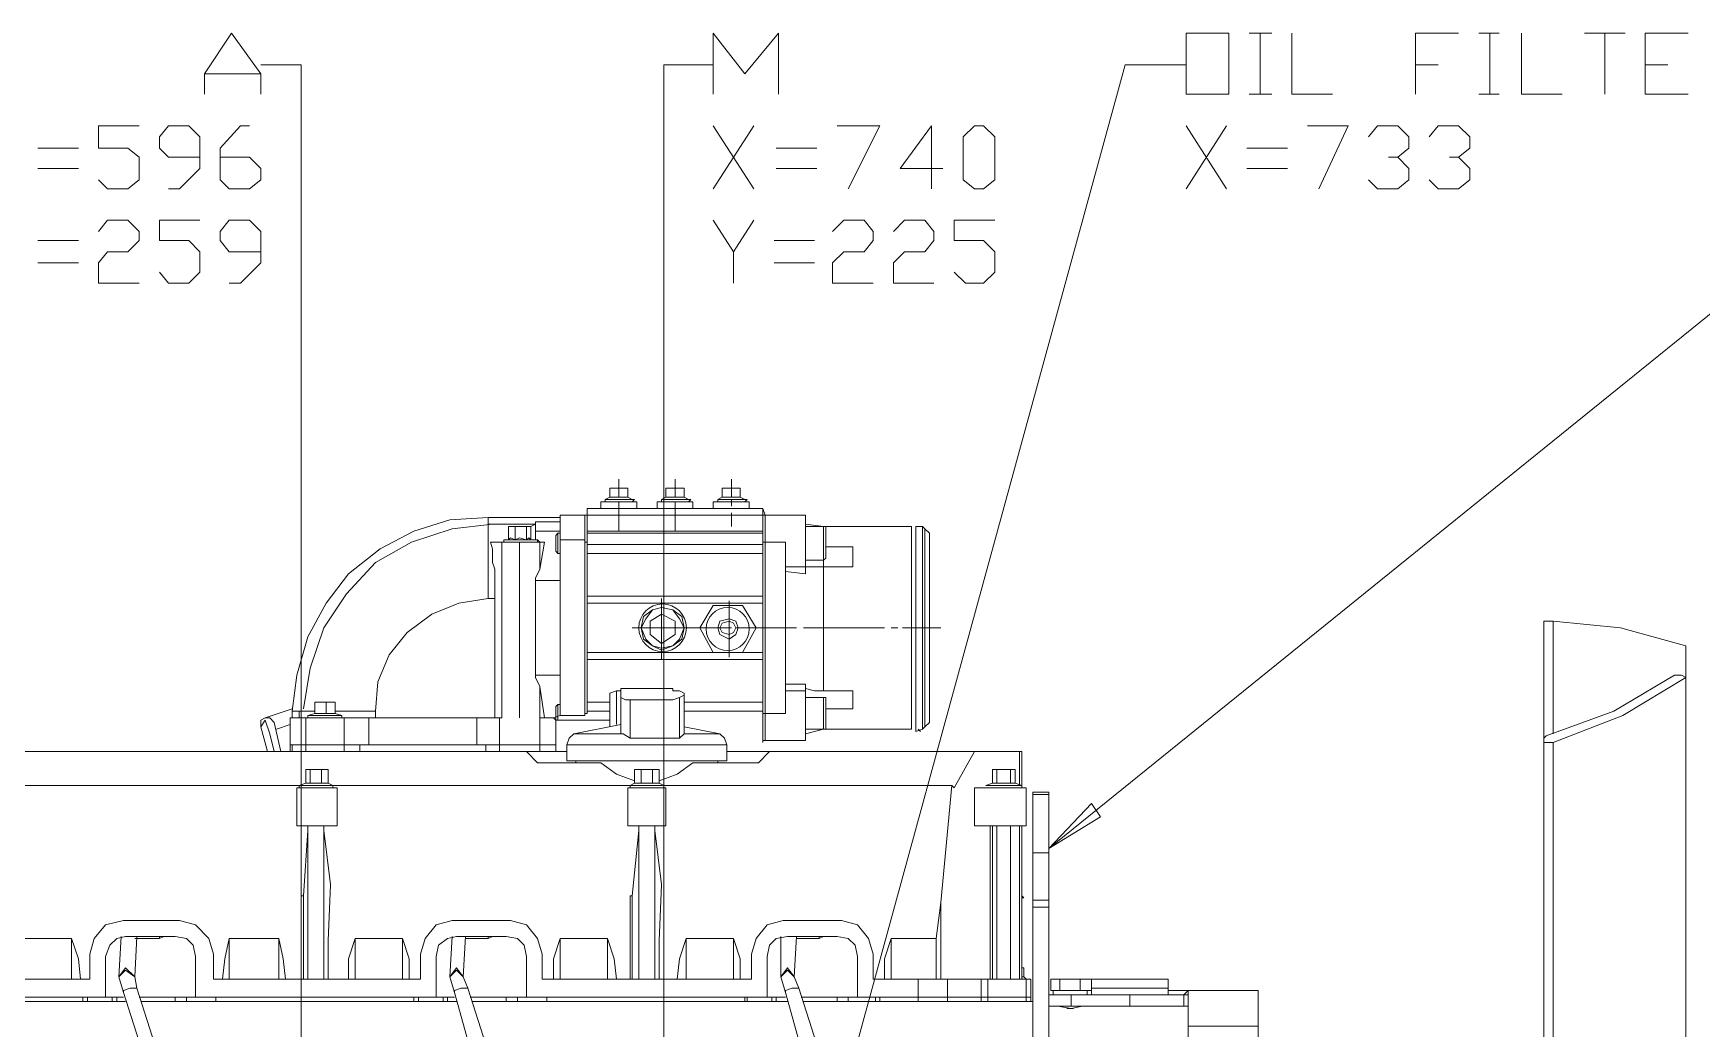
# Model space of a CAD drawing. Header units: millimetres. Extents: x 0.2 to 11.3, y 0.2 to 8.
# Drawn here: x 8.265 to 9.5, y 5.859 to 6.596 of the extents above; entities that cross this region are included whole.
import ezdxf

# ---------------------------------------------------------------- set-up
doc = ezdxf.new("R2010")
doc.units = ezdxf.units.MM
doc.layers.add('PDF_几何图形', color=7, linetype='Continuous')

msp = doc.modelspace()

# ---------------------------------------------------------------- linework, layer by layer
at = {"layer": 'PDF_几何图形', "lineweight": 13}
for points in [[(8.3917, 6.5506), (8.3917, 6.5656), (8.4117, 6.5956), (8.4333, 6.5656), (8.4333, 6.5506)], [(8.7683, 6.5506), (8.7683, 6.5956), (8.7917, 6.5656), (8.8167, 6.5956), (8.8167, 6.5506)], [(9.165, 6.5956), (9.1817, 6.5956), (9.1733, 6.5956), (9.1733, 6.5506), (9.165, 6.5506), (9.1817, 6.5506)], [(9.2267, 6.5506), (9.1967, 6.5506), (9.1967, 6.5956)], [(9.2883, 6.5506), (9.2883, 6.5956), (9.32, 6.5956)], [(9.335, 6.5956), (9.35, 6.5956), (9.3433, 6.5956), (9.3433, 6.5506), (9.35, 6.5506), (9.335, 6.5506)], [(9.3967, 6.5506), (9.3667, 6.5506), (9.3667, 6.5956)], [(9.4133, 6.5956), (9.4433, 6.5956)], [(9.4283, 6.5956), (9.4283, 6.5506)], [(9.49, 6.5506), (9.4583, 6.5506), (9.4583, 6.5956), (9.49, 6.5956)], [(8.4633, 5.5739), (8.4633, 6.5722), (8.4333, 6.5722)], [(9.1183, 6.5722), (9.0733, 6.5722), (8.7183, 5.2772)], [(8.7317, 5.4772), (8.7317, 6.5722), (8.7683, 6.5722)], [(9.0167, 5.9922), (9.745, 6.5806), (9.7917, 6.5806)], [(9.305, 6.5722), (9.2883, 6.5722)], [(9.475, 6.5722), (9.4583, 6.5722)], [(8.4333, 6.5656), (8.3917, 6.5656)], [(8.3133, 6.4872), (8.32, 6.4806), (8.335, 6.4806), (8.3433, 6.4872), (8.3433, 6.5039), (8.335, 6.5106), (8.3133, 6.5106), (8.3133, 6.5272), (8.3433, 6.5272)], [(8.365, 6.4806), (8.3733, 6.4806), (8.3883, 6.4956), (8.3883, 6.5189), (8.38, 6.5272), (8.365, 6.5272), (8.3583, 6.5189), (8.3583, 6.5106), (8.365, 6.5039), (8.3883, 6.5039)], [(8.4033, 6.5039), (8.425, 6.5039), (8.4333, 6.4956), (8.4333, 6.4872), (8.425, 6.4806), (8.41, 6.4806), (8.4033, 6.4872), (8.4033, 6.5106), (8.4183, 6.5272), (8.425, 6.5272)], [(8.7983, 6.5272), (8.7683, 6.4806)], [(8.7983, 6.4806), (8.7683, 6.5272)], [(8.86, 6.5272), (8.8917, 6.5272), (8.8683, 6.4806)], [(8.93, 6.4806), (8.93, 6.5272), (8.9067, 6.4956), (8.9383, 6.4956)], [(9.1483, 6.5272), (9.1183, 6.4806)], [(9.1483, 6.4806), (9.1183, 6.5272)], [(9.2083, 6.5272), (9.2383, 6.5272), (9.2167, 6.4806)], [(9.2533, 6.5189), (9.26, 6.5272), (9.275, 6.5272), (9.2833, 6.5189), (9.2833, 6.5106), (9.275, 6.5039), (9.2683, 6.5039), (9.275, 6.5039), (9.2833, 6.4956), (9.2833, 6.4872), (9.275, 6.4806), (9.26, 6.4806), (9.2533, 6.4872)], [(9.2983, 6.5189), (9.305, 6.5272), (9.32, 6.5272), (9.3283, 6.5189), (9.3283, 6.5106), (9.32, 6.5039), (9.3133, 6.5039), (9.32, 6.5039), (9.3283, 6.4956), (9.3283, 6.4872), (9.32, 6.4806), (9.305, 6.4806), (9.2983, 6.4872)], [(8.2683, 6.5106), (8.2983, 6.5106)], [(8.815, 6.5106), (8.845, 6.5106)], [(9.1633, 6.5106), (9.1933, 6.5106)], [(8.2983, 6.4956), (8.2683, 6.4956)], [(8.845, 6.4956), (8.815, 6.4956)], [(9.1933, 6.4956), (9.1633, 6.4956)], [(8.3133, 6.4489), (8.32, 6.4572), (8.335, 6.4572), (8.3433, 6.4489), (8.3433, 6.4422), (8.335, 6.4339), (8.32, 6.4339), (8.3133, 6.4256), (8.3133, 6.4106), (8.3433, 6.4106)], [(8.3883, 6.4572), (8.3583, 6.4572), (8.3583, 6.4422), (8.38, 6.4422), (8.3883, 6.4339), (8.3883, 6.4189), (8.38, 6.4106), (8.365, 6.4106), (8.3583, 6.4189)], [(8.41, 6.4106), (8.4183, 6.4106), (8.4333, 6.4256), (8.4333, 6.4489), (8.425, 6.4572), (8.41, 6.4572), (8.4033, 6.4489), (8.4033, 6.4422), (8.41, 6.4339), (8.4333, 6.4339)], [(8.7683, 6.4572), (8.7833, 6.4339), (8.7833, 6.4106)], [(8.7833, 6.4339), (8.7983, 6.4572)], [(8.8567, 6.4489), (8.865, 6.4572), (8.88, 6.4572), (8.8867, 6.4489), (8.8867, 6.4422), (8.88, 6.4339), (8.865, 6.4339), (8.8567, 6.4256), (8.8567, 6.4106), (8.8867, 6.4106)], [(8.9017, 6.4489), (8.91, 6.4572), (8.925, 6.4572), (8.9317, 6.4489), (8.9317, 6.4422), (8.925, 6.4339), (8.91, 6.4339), (8.9017, 6.4256), (8.9017, 6.4106), (8.9317, 6.4106)], [(8.9467, 6.4189), (8.955, 6.4106), (8.9683, 6.4106), (8.9767, 6.4189), (8.9767, 6.4339), (8.9683, 6.4422), (8.9467, 6.4422), (8.9467, 6.4572), (8.9767, 6.4572)], [(8.2683, 6.4422), (8.2983, 6.4422)], [(8.8133, 6.4422), (8.8433, 6.4422)], [(8.2983, 6.4256), (8.2683, 6.4256)], [(8.8433, 6.4256), (8.8133, 6.4256)], [(8.6983, 6.2522), (8.6983, 6.2656)], [(8.7367, 6.2522), (8.74, 6.2522), (8.74, 6.2656)], [(8.7883, 6.2522), (8.7917, 6.2506), (8.7717, 6.2506), (8.7933, 6.2506), (8.7717, 6.2506), (8.775, 6.2522), (8.785, 6.2522), (8.7817, 6.2522), (8.7817, 6.2656)], [(8.705, 6.2522), (8.7083, 6.2506), (8.6883, 6.2506), (8.71, 6.2506), (8.6883, 6.2506), (8.6917, 6.2522), (8.7017, 6.2522)], [(8.6883, 6.2506), (8.6883, 6.2506)], [(8.6883, 6.2506), (8.6883, 6.2489)], [(8.695, 6.2522), (8.705, 6.2522), (8.705, 6.2589), (8.6917, 6.2589), (8.6917, 6.2522)], [(8.7083, 6.2506), (8.71, 6.2506), (8.7083, 6.2506)], [(8.7083, 6.2489), (8.71, 6.2506)], [(8.7467, 6.2522), (8.75, 6.2506), (8.73, 6.2506), (8.7517, 6.2506), (8.73, 6.2506), (8.7333, 6.2522), (8.7433, 6.2522), (8.7467, 6.2522), (8.7467, 6.2589), (8.7333, 6.2589), (8.7333, 6.2522)], [(8.73, 6.2506), (8.73, 6.2506)], [(8.73, 6.2506), (8.73, 6.2489)], [(8.75, 6.2506), (8.7517, 6.2506), (8.75, 6.2506)], [(8.75, 6.2489), (8.7517, 6.2506)], [(8.7717, 6.2506), (8.7717, 6.2506)], [(8.7717, 6.2506), (8.7717, 6.2489)], [(8.7783, 6.2522), (8.7883, 6.2522), (8.7883, 6.2589), (8.775, 6.2589), (8.775, 6.2522)], [(8.7817, 6.2456), (8.7817, 6.2506)], [(8.7917, 6.2506), (8.7933, 6.2506), (8.7917, 6.2506)], [(8.7917, 6.2489), (8.7933, 6.2506)], [(8.6017, 6.2372), (8.5733, 6.2356), (8.5467, 6.2272), (8.5217, 6.2139), (8.4983, 6.1956), (8.4817, 6.1739), (8.4683, 6.1489), (8.46, 6.1206), (8.4567, 6.0939)], [(8.6017, 6.1772), (8.6017, 6.2372), (8.655, 6.2372)], [(8.6433, 6.0889), (8.64, 6.1122), (8.64, 6.0639), (8.64, 6.0889), (8.65, 6.0889), (8.655, 6.0906), (8.6733, 6.0906), (8.6733, 6.2389)], [(8.655, 6.0906), (8.655, 6.2389), (8.675, 6.2389), (8.805, 6.2389), (8.8367, 6.2389), (8.8367, 6.1956), (8.8217, 6.1972)], [(8.805, 6.2439), (8.675, 6.2439), (8.675, 6.0922), (8.6733, 6.0922)], [(8.685, 6.2439), (8.685, 6.2489), (8.7117, 6.2489), (8.7117, 6.2439)], [(8.6983, 6.2456), (8.6983, 6.2489), (8.6983, 6.2272)], [(8.7267, 6.2439), (8.7267, 6.2489), (8.7533, 6.2489), (8.7533, 6.2439)], [(8.74, 6.2439), (8.74, 6.2489), (8.74, 6.2272)], [(8.7683, 6.2439), (8.7683, 6.2489), (8.795, 6.2489), (8.795, 6.2439)], [(8.7817, 6.2406), (8.7817, 6.2306)], [(8.805, 6.0706), (8.805, 6.2439), (8.8067, 6.2389), (8.8067, 6.0722)], [(8.605, 6.2322), (8.575, 6.2289), (8.545, 6.2189), (8.5183, 6.2039), (8.4967, 6.1806), (8.48, 6.1556), (8.47, 6.1256), (8.465, 6.0956)], [(8.6167, 6.2206), (8.6167, 6.2306), (8.6333, 6.2306), (8.6367, 6.2322), (8.6017, 6.2322)], [(8.6217, 6.2306), (8.6217, 6.2206), (8.6183, 6.2222), (8.6167, 6.2206), (8.6133, 6.2206), (8.6383, 6.2206), (8.6333, 6.2206)], [(8.6217, 6.2206), (8.625, 6.2222), (8.63, 6.2206), (8.6317, 6.2222), (8.6333, 6.2206), (8.6333, 6.2306)], [(8.63, 6.2206), (8.63, 6.2306)], [(8.6367, 6.2206), (8.6367, 6.2339), (8.655, 6.2339)], [(8.6367, 6.2272), (8.655, 6.2272)], [(8.6533, 6.2106), (8.6517, 6.2122), (8.6517, 6.2239), (8.6533, 6.2256), (8.655, 6.2256)], [(8.655, 6.2106), (8.6533, 6.2106), (8.6533, 6.2256)], [(8.675, 6.2272), (8.805, 6.2272)], [(8.675, 6.2256), (8.805, 6.2256)], [(8.8367, 6.2322), (8.85, 6.2306), (8.85, 6.1089)], [(8.8367, 6.0806), (8.915, 6.0806), (8.915, 6.2306), (8.8367, 6.2306)], [(8.8367, 6.2056), (8.85, 6.2056), (8.8517, 6.2072), (8.8517, 6.2289), (8.8517, 6.2306), (8.85, 6.2306)], [(8.9233, 6.0806), (8.9183, 6.0789), (8.9183, 6.2306), (8.9233, 6.2306), (8.925, 6.2289), (8.9283, 6.2256), (8.9283, 6.0856), (8.925, 6.0822)], [(8.9217, 6.2306), (8.92, 6.2306)], [(8.605, 6.2139), (8.6033, 6.2189), (8.6433, 6.2189), (8.64, 6.1989), (8.64, 6.2189), (8.6383, 6.2206), (8.6383, 6.2189)], [(8.605, 6.2089), (8.605, 6.2139), (8.605, 6.2039)], [(8.61, 6.0639), (8.61, 6.0889), (8.6117, 6.0889), (8.6117, 6.2189)], [(8.6133, 6.2189), (8.6133, 6.2206)], [(8.625, 6.0889), (8.625, 6.2189)], [(8.655, 6.2206), (8.6733, 6.2206)], [(8.6733, 6.2189), (8.675, 6.2189)], [(8.675, 6.2172), (8.805, 6.2172)], [(8.805, 6.0922), (8.8217, 6.0922), (8.8217, 6.2189), (8.805, 6.2189)], [(8.8217, 6.2006), (8.8367, 6.2006), (8.8433, 6.2006), (8.85, 6.2006), (8.8717, 6.2006), (8.8717, 6.2156), (8.8517, 6.2156)], [(8.6067, 6.1989), (8.605, 6.2039), (8.6067, 6.1989), (8.6067, 6.1772), (8.6017, 6.1772), (8.58, 6.1739), (8.56, 6.1656), (8.5417, 6.1522), (8.5283, 6.1356), (8.52, 6.1156), (8.5183, 6.0939)], [(8.675, 6.2106), (8.805, 6.2106)], [(8.64, 6.1122), (8.6367, 6.1189), (8.6367, 6.1922), (8.64, 6.1989)], [(8.655, 6.1906), (8.6367, 6.1906)], [(8.6067, 6.0889), (8.6067, 6.1772)], [(8.675, 6.1789), (8.805, 6.1789)], [(8.73, 6.1322), (8.73, 6.1772)], [(8.78, 6.1339), (8.78, 6.1756)], [(8.675, 6.1739), (8.805, 6.1739)], [(8.7817, 6.1556), (8.7083, 6.1556)], [(8.785, 6.1556), (8.7833, 6.1522), (8.78, 6.1506), (8.775, 6.1522), (8.7733, 6.1556), (8.775, 6.1589), (8.78, 6.1606), (8.7833, 6.1589), (8.785, 6.1556), (8.7867, 6.1556), (8.785, 6.1506), (8.78, 6.1472), (8.7733, 6.1506), (8.7717, 6.1556), (8.7733, 6.1606), (8.78, 6.1622), (8.785, 6.1606), (8.7867, 6.1556), (8.83, 6.1556)], [(8.895, 6.1556), (8.835, 6.1556)], [(8.9, 6.1556), (8.905, 6.1556)], [(8.9083, 6.1556), (8.9367, 6.1556)], [(9.4483, 5.7856), (9.39, 5.7589), (9.39, 6.0706), (9.3833, 6.0706), (9.3833, 6.0739), (9.385, 6.0756), (9.3833, 6.0739), (9.3833, 6.1606), (9.39, 6.1606)], [(9.39, 6.0772), (9.39, 6.1606), (9.44, 6.1556), (9.4883, 6.1422), (9.4883, 6.1206)], [(9.39, 6.0706), (9.4417, 6.0906), (9.4883, 6.1189), (9.4883, 5.7156), (9.4883, 5.7189), (9.4883, 6.1406), (9.4883, 6.1422)], [(8.675, 6.1372), (8.805, 6.1372)], [(8.675, 6.1322), (8.805, 6.1322)], [(8.6367, 6.1206), (8.655, 6.1206)], [(8.8217, 6.1139), (8.8367, 6.1139), (8.8367, 6.0722), (8.805, 6.0722)], [(9.485, 6.1206), (9.4883, 6.1189), (9.485, 6.1206), (9.48, 6.1206), (9.435, 6.0939), (9.385, 6.0756)], [(8.66, 6.0689), (8.6617, 6.0739), (8.665, 6.0772), (8.7017, 6.0772), (8.7, 6.0772), (8.7, 6.1106), (8.7383, 6.1106), (8.7383, 6.1089), (8.7433, 6.1089), (8.7467, 6.1072), (8.7467, 6.0772), (8.7733, 6.0772), (8.7767, 6.0739), (8.7783, 6.0689)], [(8.6917, 6.0822), (8.6917, 6.1072), (8.6967, 6.1089), (8.6967, 6.0839)], [(8.7, 6.1089), (8.6967, 6.1089)], [(8.7, 6.1039), (8.7033, 6.1022), (8.7067, 6.1022), (8.7067, 6.0739), (8.7433, 6.0739), (8.7433, 6.1039), (8.7467, 6.1056)], [(8.7033, 6.1022), (8.7383, 6.1022), (8.7433, 6.1039)], [(8.7067, 6.1022), (8.7383, 6.1022)], [(8.8367, 6.1089), (8.8217, 6.1089)], [(8.8517, 6.0956), (8.8717, 6.0956), (8.8717, 6.1089), (8.85, 6.1089), (8.8433, 6.1089), (8.8367, 6.1106)], [(8.8367, 6.0772), (8.85, 6.0806), (8.85, 6.1039), (8.8367, 6.1039)], [(8.85, 6.0806), (8.8517, 6.0806), (8.8517, 6.0822), (8.8517, 6.1022), (8.8517, 6.1039), (8.85, 6.1039)], [(8.4383, 6.0639), (8.4333, 6.0822), (8.4367, 6.0872), (8.44, 6.0772), (8.4433, 6.0639), (8.4483, 6.0639), (8.4433, 6.0856), (8.44, 6.0889), (8.4367, 6.0889), (8.4333, 6.0872), (8.4333, 6.0822)], [(8.4367, 6.0889), (8.4567, 6.0956)], [(8.6117, 6.0889), (8.455, 6.0889), (8.455, 6.0639), (8.65, 6.0639)], [(8.455, 6.0889), (8.455, 6.0689), (8.6517, 6.0689), (8.6517, 6.0872), (8.6917, 6.0872)], [(8.4567, 6.0889), (8.4567, 6.0939), (8.4733, 6.0939)], [(8.4617, 6.0889), (8.4617, 6.0939)], [(8.4667, 6.0639), (8.4667, 6.0889)], [(8.4933, 6.0889), (8.4933, 6.0906), (8.4683, 6.0906), (8.4733, 6.0922), (8.485, 6.0922)], [(8.4683, 6.0889), (8.4683, 6.0906)], [(8.4767, 6.0922), (8.4883, 6.0922), (8.4883, 6.1006), (8.4733, 6.1006), (8.4733, 6.0922)], [(8.4817, 6.0922), (8.4817, 6.1006)], [(8.4883, 6.0939), (8.5183, 6.0939), (8.5183, 6.0889), (8.5133, 6.0889), (8.5133, 6.0689), (8.5067, 6.0689), (8.5067, 6.0639)], [(8.4883, 6.0922), (8.4933, 6.0906)], [(8.495, 6.0639), (8.495, 6.0689), (8.495, 6.0889)], [(8.5933, 6.0689), (8.5933, 6.0889)], [(8.6517, 6.0872), (8.65, 6.0889)], [(8.6517, 6.0639), (8.6517, 6.0972), (8.6533, 6.0989), (8.655, 6.0989)], [(8.6533, 6.0989), (8.6533, 6.0872)], [(8.675, 6.1006), (8.6917, 6.1006)], [(8.6917, 6.0939), (8.675, 6.0939)], [(8.7467, 6.1006), (8.805, 6.1006)], [(8.7467, 6.0939), (8.805, 6.0939)], [(8.455, 6.0839), (8.445, 6.0806)], [(8.6517, 6.0872), (8.6517, 6.0872)], [(8.7, 6.0839), (8.665, 6.0772)], [(8.7017, 6.0772), (8.7067, 6.0739)], [(8.7433, 6.0739), (8.7467, 6.0772)], [(8.7467, 6.0822), (8.7733, 6.0772)], [(8.7467, 6.0772), (8.7467, 6.0772)], [(8.92, 6.0806), (8.9217, 6.0789)], [(7.4633, 6.0572), (7.4633, 6.0639), (8.66, 6.0639)], [(8.4567, 6.0689), (8.4567, 6.0639)], [(8.6, 6.0639), (8.6, 6.0689), (8.6, 6.0639)], [(8.6117, 6.0639), (8.6117, 6.0639)], [(8.63, 6.0639), (8.6383, 6.0556), (8.685, 6.0556), (8.6967, 6.0472), (8.71, 6.0422)], [(8.64, 6.0689), (8.64, 6.0639)], [(8.65, 6.0639), (8.65, 6.0639)], [(8.7067, 6.0372), (8.7067, 6.0389), (8.7317, 6.0389), (8.945, 6.0389), (8.9467, 6.0372), (8.9617, 6.0639)], [(8.7283, 6.0422), (8.7417, 6.0472), (8.7533, 6.0556), (8.8017, 6.0556), (8.81, 6.0639)], [(8.7783, 6.0639), (8.9967, 6.0639), (8.9967, 6.0372), (8.9967, 6.0389)], [(8.995, 6.0389), (8.995, 6.0639)], [(9.3833, 6.0722), (9.3833, 5.7622), (9.39, 5.7589)], [(8.6667, 6.0556), (8.6667, 6.0572)], [(8.7717, 6.0572), (8.7717, 6.0556)], [(8.235, 6.0406), (8.2383, 6.0406), (8.2433, 6.0389), (8.2433, 6.0372), (8.245, 6.0372), (8.245, 6.0089), (8.215, 6.0089), (8.215, 6.0372), (8.2167, 6.0372), (8.2167, 6.0389), (8.2433, 6.0389), (8.4617, 6.0389), (8.4667, 6.0406), (8.4667, 6.0506), (8.4833, 6.0506), (8.4833, 6.0406), (8.4667, 6.0406), (8.4783, 6.0406), (8.4783, 6.0506)], [(8.4617, 6.0372), (8.4617, 6.0389), (8.4867, 6.0389), (8.7067, 6.0389), (8.71, 6.0406), (8.71, 6.0506), (8.7283, 6.0506), (8.7283, 6.0406), (8.7317, 6.0389), (8.7317, 6.0372)], [(8.47, 6.0406), (8.47, 6.0506)], [(8.4833, 6.0406), (8.4867, 6.0389), (8.4867, 6.0372)], [(8.7233, 6.0506), (8.7233, 6.0406), (8.71, 6.0406), (8.7283, 6.0406)], [(8.715, 6.0406), (8.715, 6.0506)], [(8.975, 6.0406), (8.975, 6.0506), (8.9917, 6.0506), (8.9917, 6.0406), (8.9967, 6.0389), (8.97, 6.0389), (8.975, 6.0406), (8.9883, 6.0406)], [(8.9783, 6.0406), (8.9783, 6.0506)], [(8.9917, 6.0406), (8.9883, 6.0406), (8.9883, 6.0506)], [(8.9367, 5.8956), (8.9367, 5.9522), (8.945, 6.0389)], [(9.005, 5.5839), (9.005, 6.0339), (9.0167, 6.0339), (9.0167, 5.7256)], [(9.005, 6.0322), (9.0167, 6.0322)], [(8.465, 5.9572), (8.4683, 6.0056)], [(8.4683, 6.0089), (8.4683, 5.8956)], [(8.48, 5.8956), (8.48, 6.0089)], [(8.48, 6.0056), (8.485, 5.9656), (8.4833, 5.9239), (8.4833, 5.8956)], [(8.7083, 5.9572), (8.7133, 6.0056)], [(8.7133, 5.8956), (8.7133, 6.0089)], [(8.725, 6.0089), (8.725, 5.8956)], [(8.725, 6.0056), (8.73, 5.9656), (8.7283, 5.9239), (8.7283, 5.8956)], [(8.9733, 5.8956), (8.9733, 6.0089)], [(8.975, 6.0089), (8.975, 5.8956), (8.9783, 5.8956), (8.9783, 6.0089)], [(8.9883, 5.8956), (8.9883, 6.0089)], [(8.995, 5.8956), (8.995, 6.0089)], [(8.9967, 5.8956), (8.9967, 6.0089)], [(9.005, 5.9889), (9.0167, 5.9889)], [(8.7067, 5.8956), (8.7067, 5.9572), (8.7083, 5.9572), (8.7083, 5.8956)], [(8.9967, 5.9556), (8.9983, 5.9556), (8.9967, 5.9572)], [(9.005, 5.9539), (9.0167, 5.9539)], [(8.9333, 5.9256), (8.9367, 5.9522)], [(9.005, 5.9489), (9.0167, 5.9489)], [(9.0033, 5.8789), (9.0033, 5.8956), (8.8867, 5.8956), (8.8867, 5.9139), (8.8833, 5.9256), (8.875, 5.9356), (8.8633, 5.9389), (8.82, 5.9389), (8.8083, 5.9356), (8.8, 5.9256), (8.7967, 5.9139), (8.7967, 5.8956), (8.6417, 5.8956), (8.6417, 5.9139), (8.6383, 5.9256), (8.63, 5.9356), (8.6183, 5.9389), (8.575, 5.9389), (8.5633, 5.9356), (8.555, 5.9256), (8.5517, 5.9139), (8.5517, 5.8956), (8.3983, 5.8956), (8.3983, 5.9139), (8.395, 5.9256), (8.385, 5.9356), (8.3733, 5.9389), (8.3317, 5.9389), (8.3183, 5.9356), (8.31, 5.9256), (8.3067, 5.9139), (8.3067, 5.8956), (8.1533, 5.8956)], [(8.2583, 5.8956), (8.2583, 5.9256), (8.2933, 5.9256), (8.2933, 5.8956)], [(8.2933, 5.9256), (8.2983, 5.9106), (8.3, 5.8956)], [(8.3183, 5.8822), (8.3183, 5.9122), (8.3217, 5.9206), (8.3267, 5.9256), (8.3333, 5.9272), (8.3267, 5.9256)], [(8.33, 5.9272), (8.3283, 5.8972), (8.3317, 5.8856)], [(8.385, 5.8822), (8.385, 5.9122), (8.3833, 5.9206), (8.3783, 5.9256), (8.37, 5.9272), (8.3333, 5.9272)], [(8.34, 5.9256), (8.3583, 5.9256), (8.3617, 5.9272)], [(8.3417, 5.8889), (8.34, 5.8972), (8.3417, 5.9272)], [(8.3583, 5.9256), (8.3583, 5.9272)], [(8.41, 5.9256), (8.4067, 5.9106), (8.405, 5.8956)], [(8.41, 5.8956), (8.41, 5.9256), (8.4467, 5.9256), (8.4467, 5.8956)], [(8.4467, 5.9256), (8.45, 5.9106), (8.4517, 5.8956)], [(8.5033, 5.9256), (8.4983, 5.9106), (8.4983, 5.8956)], [(8.5033, 5.8956), (8.5033, 5.9256), (8.5383, 5.9256), (8.5383, 5.8956)], [(8.5383, 5.9256), (8.5433, 5.9106), (8.5433, 5.8956)], [(8.5633, 5.8822), (8.5633, 5.9122), (8.565, 5.9206), (8.5717, 5.9256), (8.5783, 5.9272), (8.5717, 5.9256)], [(8.575, 5.9272), (8.5733, 5.8972), (8.5767, 5.8856)], [(8.63, 5.8822), (8.63, 5.9122), (8.6283, 5.9206), (8.6233, 5.9256), (8.615, 5.9272), (8.5783, 5.9272)], [(8.5867, 5.8889), (8.5833, 5.8972), (8.585, 5.9272)], [(8.585, 5.9256), (8.6017, 5.9256), (8.605, 5.9272)], [(8.6017, 5.9272), (8.6017, 5.9256)], [(8.655, 5.9256), (8.65, 5.9106), (8.65, 5.8956)], [(8.655, 5.8956), (8.655, 5.9256), (8.69, 5.9256), (8.69, 5.8956)], [(8.69, 5.9256), (8.695, 5.9106), (8.6967, 5.8956)], [(8.7417, 5.8956), (8.7433, 5.9106), (8.7483, 5.9256)], [(8.7483, 5.8956), (8.7483, 5.9256), (8.7833, 5.9256), (8.7833, 5.8956)], [(8.7883, 5.8956), (8.7883, 5.9106), (8.7833, 5.9256)], [(8.875, 5.8822), (8.875, 5.9122), (8.8733, 5.9206), (8.8683, 5.9256), (8.86, 5.9272), (8.8233, 5.9272), (8.815, 5.9256), (8.81, 5.9206), (8.8083, 5.9122), (8.8083, 5.8822)], [(8.8183, 5.9272), (8.8183, 5.8972), (8.8217, 5.8856)], [(8.8317, 5.8889), (8.8283, 5.8972), (8.83, 5.9272)], [(8.83, 5.9256), (8.8467, 5.9256), (8.85, 5.9272)], [(8.8467, 5.9256), (8.8467, 5.9272)], [(8.895, 5.8956), (8.895, 5.9106), (8.9, 5.9256)], [(8.9, 5.8956), (8.9, 5.9256), (8.9333, 5.9256), (8.9333, 5.8956)], [(8.9967, 5.9039), (8.9983, 5.9039), (8.9983, 5.8972), (9, 5.8956), (9, 5.8789), (9, 5.8956)], [(8.3283, 5.8972), (8.3283, 5.8972)], [(8.5733, 5.8972), (8.5733, 5.8972)], [(8.8183, 5.8972), (8.8183, 5.8972)], [(8.92, 5.8956), (8.92, 5.8789)], [(8.9417, 5.8789), (8.9417, 5.8956)], [(8.9667, 5.8789), (8.9667, 5.8956)], [(8.9717, 5.8789), (8.9717, 5.8956)], [(8.9967, 5.8972), (8.9983, 5.8972)], [(9.105, 5.8839), (9.105, 5.8956), (9.0183, 5.8956), (9.0183, 5.8872), (9.0483, 5.8872)], [(9.02, 5.8839), (9.02, 5.8872), (9.045, 5.8872), (9.045, 5.8839), (9.045, 5.8872), (9.0483, 5.8872), (9.0483, 5.8956), (9.0483, 5.8889), (9.105, 5.8889)], [(9.025, 5.8872), (9.025, 5.8956)], [(9.04, 5.8872), (9.04, 5.8956)], [(8.1, 5.8822), (8.3317, 5.8822)], [(8.3333, 5.8789), (8.1, 5.8789)], [(8.3017, 5.8789), (8.3017, 5.8822)], [(8.305, 5.8789), (8.305, 5.8822)], [(8.3233, 5.8789), (8.3233, 5.8822), (8.3267, 5.8822), (8.3267, 5.8789)], [(8.3517, 5.8272), (8.3583, 5.8289), (8.3517, 5.8272), (8.3467, 5.8289), (8.345, 5.8439), (8.3317, 5.8856), (8.3317, 5.8872), (8.3367, 5.8889), (8.3417, 5.8889), (8.355, 5.8472), (8.3583, 5.8289), (8.3583, 5.8139), (8.3617, 5.8106), (8.3617, 5.7872)], [(8.3433, 5.8822), (8.5767, 5.8822)], [(8.5783, 5.8789), (8.345, 5.8789)], [(8.37, 5.8789), (8.37, 5.8822)], [(8.3783, 5.8789), (8.3783, 5.8822)], [(8.4, 5.8789), (8.4, 5.8822)], [(8.5467, 5.8789), (8.5467, 5.8822)], [(8.55, 5.8789), (8.55, 5.8822)], [(8.5683, 5.8789), (8.5683, 5.8822)], [(8.5717, 5.8789), (8.5717, 5.8822)], [(8.5917, 5.8289), (8.5883, 5.8439), (8.5767, 5.8856), (8.5767, 5.8872), (8.5817, 5.8889), (8.5867, 5.8889), (8.6, 5.8472), (8.6033, 5.8289), (8.6033, 5.8139), (8.6067, 5.8106), (8.6067, 5.7872)], [(8.5883, 5.8822), (8.8217, 5.8822)], [(8.8233, 5.8789), (8.59, 5.8789)], [(8.615, 5.8789), (8.615, 5.8822)], [(8.6233, 5.8822), (8.6233, 5.8789)], [(8.645, 5.8789), (8.645, 5.8822)], [(8.7917, 5.8789), (8.7917, 5.8822)], [(8.7933, 5.8789), (8.7933, 5.8822)], [(8.8117, 5.8789), (8.8117, 5.8822), (8.815, 5.8822), (8.815, 5.8789)], [(8.8367, 5.8289), (8.8333, 5.8439), (8.8217, 5.8856), (8.8217, 5.8872), (8.8267, 5.8889), (8.8317, 5.8889), (8.845, 5.8472), (8.8467, 5.8289), (8.8467, 5.8139)], [(8.8333, 5.8822), (9.0033, 5.8822)], [(8.835, 5.8789), (9.005, 5.8789)], [(8.86, 5.8789), (8.86, 5.8822)], [(8.8683, 5.8789), (8.8683, 5.8822)], [(8.8883, 5.8789), (8.8883, 5.8822)], [(8.8917, 5.8789), (8.8917, 5.8822)], [(9.0167, 5.8839), (9.12, 5.8839)], [(9.02, 5.8872), (9.02, 5.8872)], [(9.0333, 5.8756), (9.0333, 5.8839)], [(9.0483, 5.8839), (9.0483, 5.8889)], [(9.0767, 5.8756), (9.0767, 5.8839)], [(9.105, 5.8872), (9.1367, 5.8872)], [(9.1167, 5.8756), (9.1167, 5.8839), (9.12, 5.8872), (9.12, 5.7356), (9.1483, 5.7356), (9.1483, 5.7139), (9.1433, 5.7139), (9.16, 5.7139), (9.16, 5.6806)], [(9.12, 5.8872), (9.1717, 5.8872), (9.1717, 5.7089)], [(9.1367, 5.8872), (9.1367, 5.8872)], [(9.0167, 5.8756), (9.12, 5.8756)], [(9.0233, 5.8756), (9.0333, 5.8739), (9.0417, 5.8756)], [(9.03, 5.8739), (9.035, 5.8739)], [(9.12, 5.8606), (9.1717, 5.8606)]]:
    msp.add_lwpolyline(points, dxfattribs=at)
for points in [[(9.15, 6.5956), (9.15, 6.5506), (9.1183, 6.5506), (9.1183, 6.5956)], [(8.9617, 6.4806), (8.9683, 6.4806), (8.9767, 6.4872), (8.9767, 6.5189), (8.9683, 6.5272), (8.9617, 6.5272), (8.9533, 6.5189), (8.9533, 6.4872)], [(8.925, 6.0822), (8.9233, 6.0806), (8.9233, 6.2306), (8.925, 6.2289)], [(8.7467, 6.1556), (8.7433, 6.1622), (8.7383, 6.1689), (8.73, 6.1706), (8.7233, 6.1689), (8.7183, 6.1622), (8.715, 6.1556), (8.7183, 6.1472), (8.7233, 6.1422), (8.73, 6.1406), (8.7383, 6.1422), (8.7433, 6.1472), (8.7467, 6.1556), (8.745, 6.1639), (8.7383, 6.1689), (8.73, 6.1706), (8.7233, 6.1689), (8.7167, 6.1639), (8.715, 6.1556), (8.7167, 6.1472), (8.7233, 6.1422), (8.73, 6.1389), (8.7383, 6.1422), (8.745, 6.1472)], [(8.74, 6.1606), (8.73, 6.1656), (8.7217, 6.1606), (8.7217, 6.1506), (8.73, 6.1439), (8.74, 6.1506)], [(8.7683, 6.1372), (8.7583, 6.1556), (8.7683, 6.1722), (8.79, 6.1722), (8.8, 6.1556), (8.79, 6.1372)], [(8.7783, 6.0572), (8.7783, 6.0689), (8.66, 6.0689), (8.66, 6.0572)], [(8.49, 6.0089), (8.49, 6.0372), (8.46, 6.0372), (8.46, 6.0089)], [(8.7333, 6.0089), (8.7333, 6.0372), (8.705, 6.0372), (8.705, 6.0089)], [(9, 6.0372), (8.9617, 6.0372), (8.9617, 6.0089), (9, 6.0089)], [(9.0483, 6.0256), (9.0167, 5.9922), (9.055, 6.0156)], [(8.465, 5.9572), (8.465, 5.8956), (8.4633, 5.8956), (8.4633, 5.9572)], [(8.34, 5.8972), (8.3333, 5.9039), (8.3283, 5.8972), (8.3333, 5.9022)], [(8.5833, 5.8972), (8.5783, 5.9039), (8.5733, 5.8972), (8.5783, 5.9022)], [(8.8283, 5.8972), (8.8233, 5.9039), (8.8183, 5.8972), (8.8233, 5.9022)]]:
    msp.add_lwpolyline(points, close=True, dxfattribs=at)
for centre, radius in [((8.7308, 6.1556), 0.0176), ((8.779, 6.1547), 0.016)]:
    msp.add_circle(centre, radius, dxfattribs=at)

doc.saveas('drawing.dxf')
